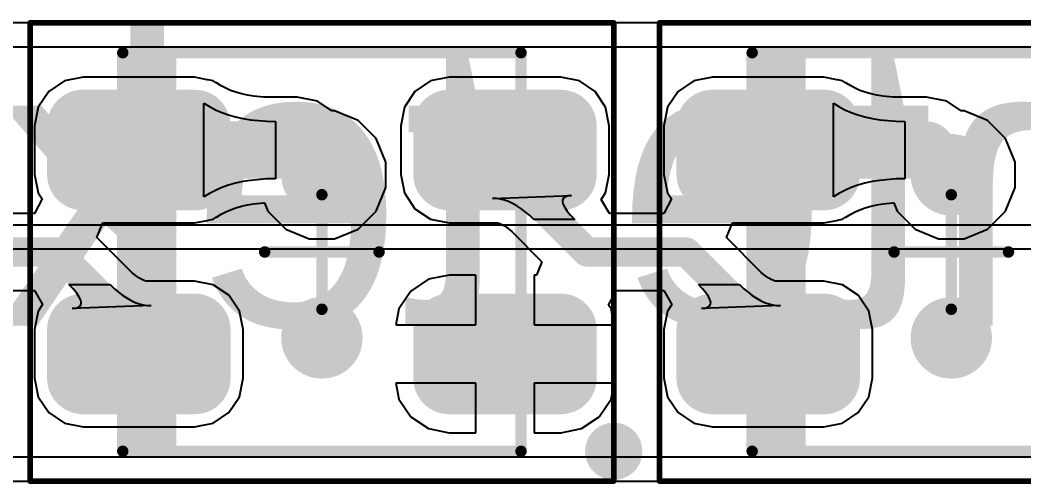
# Model space of a CAD drawing. Header units: millimetres. Extents: x 0 to 168, y 0 to 109.
# Drawn here: x 123.01 to 131.78, y 55.14 to 59.19 of the extents above; entities that cross this region are included whole.
import ezdxf

# ---------------------------------------------------------------- set-up
doc = ezdxf.new("R2010")
doc.units = ezdxf.units.MM
for name, color, linetype in [('BottomLayer', 5, 'Continuous'), ('BottomOverlay', 54, 'Continuous'), ('Mechanical13', 56, 'Continuous'), ('Mechanical15', 56, 'Continuous'), ('MultiLayer', 9, 'Continuous'), ('TopLayer', 1, 'Continuous'), ('TopOverlay', 2, 'Continuous'), ('TopPaste', 8, 'Continuous'), ('TopSolder', 216, 'Continuous'), ('ViaHoleLayer', 16, 'Continuous')]:
    doc.layers.add(name, color=color, linetype=linetype)
doc.styles.add('Comic Sans MS', font='comic.ttf', dxfattribs={"height": 0.2})

# ---------------------------------------------------------------- blocks, each defined once
blk = doc.blocks.new('WS2812B_M____135')
at = {"layer": 'Mechanical13'}
blk.add_hatch(color=56, dxfattribs=at).paths.add_polyline_path([(-1.74, -1.74), (-1.2719, -1.74), (-1.2719, 1.74), (-1.74, 1.74)])
at = {"layer": 'TopLayer'}
h = blk.add_hatch(color=1, dxfattribs=at)
edge = h.paths.add_edge_path()
edge.add_arc((-2.0875, 0.6776), 0.2125, 180, 270)
edge.add_line((-2.0875, 0.4651), (-1.1125, 0.4651))
edge.add_arc((-1.1125, 0.6776), 0.2125, 270, 360)
edge.add_line((-0.9, 0.6776), (-0.9, 1.1026))
edge.add_arc((-1.1125, 1.1026), 0.2125, 0, 90)
edge.add_line((-1.1125, 1.3151), (-2.0875, 1.3151))
edge.add_arc((-2.0875, 1.1026), 0.2125, 90, 180)
edge.add_line((-2.3, 1.1026), (-2.3, 0.6776))
h = blk.add_hatch(color=1, dxfattribs=at)
edge = h.paths.add_edge_path()
edge.add_arc((1.1125, 0.6775), 0.2125, 180, 270)
edge.add_line((1.1125, 0.465), (2.0875, 0.465))
edge.add_arc((2.0875, 0.6775), 0.2125, 270, 360)
edge.add_line((2.3, 0.6775), (2.3, 1.1025))
edge.add_arc((2.0875, 1.1025), 0.2125, 0, 90)
edge.add_line((2.0875, 1.315), (1.1125, 1.315))
edge.add_arc((1.1125, 1.1025), 0.2125, 90, 180)
edge.add_line((0.9, 1.1025), (0.9, 0.6775))
h = blk.add_hatch(color=1, dxfattribs=at)
edge = h.paths.add_edge_path()
edge.add_arc((-2.0875, -1.1025), 0.2125, 180, 270)
edge.add_line((-2.0875, -1.315), (-1.1125, -1.315))
edge.add_arc((-1.1125, -1.1025), 0.2125, 270, 360)
edge.add_line((-0.9, -1.1025), (-0.9, -0.6775))
edge.add_arc((-1.1125, -0.6775), 0.2125, 0, 90)
edge.add_line((-1.1125, -0.465), (-2.0875, -0.465))
edge.add_arc((-2.0875, -0.6775), 0.2125, 90, 180)
edge.add_line((-2.3, -0.6775), (-2.3, -1.1025))
h = blk.add_hatch(color=1, dxfattribs=at)
edge = h.paths.add_edge_path()
edge.add_arc((1.1125, -1.1025), 0.2125, 180, 270)
edge.add_line((1.1125, -1.315), (2.0875, -1.315))
edge.add_arc((2.0875, -1.1025), 0.2125, 270, 360)
edge.add_line((2.3, -1.1025), (2.3, -0.6775))
edge.add_arc((2.0875, -0.6775), 0.2125, 0, 90)
edge.add_line((2.0875, -0.465), (1.1125, -0.465))
edge.add_arc((1.1125, -0.6775), 0.2125, 90, 180)
edge.add_line((0.9, -0.6775), (0.9, -1.1025))
at = {"layer": 'TopPaste'}
h = blk.add_hatch(color=8, dxfattribs=at)
edge = h.paths.add_edge_path()
edge.add_arc((-2.0875, 0.6776), 0.2125, 180, 270)
edge.add_line((-2.0875, 0.4651), (-1.1125, 0.4651))
edge.add_arc((-1.1125, 0.6776), 0.2125, 270, 360)
edge.add_line((-0.9, 0.6776), (-0.9, 1.1026))
edge.add_arc((-1.1125, 1.1026), 0.2125, 0, 90)
edge.add_line((-1.1125, 1.3151), (-2.0875, 1.3151))
edge.add_arc((-2.0875, 1.1026), 0.2125, 90, 180)
edge.add_line((-2.3, 1.1026), (-2.3, 0.6776))
h = blk.add_hatch(color=8, dxfattribs=at)
edge = h.paths.add_edge_path()
edge.add_arc((1.1125, 0.6775), 0.2125, 180, 270)
edge.add_line((1.1125, 0.465), (2.0875, 0.465))
edge.add_arc((2.0875, 0.6775), 0.2125, 270, 360)
edge.add_line((2.3, 0.6775), (2.3, 1.1025))
edge.add_arc((2.0875, 1.1025), 0.2125, 0, 90)
edge.add_line((2.0875, 1.315), (1.1125, 1.315))
edge.add_arc((1.1125, 1.1025), 0.2125, 90, 180)
edge.add_line((0.9, 1.1025), (0.9, 0.6775))
h = blk.add_hatch(color=8, dxfattribs=at)
edge = h.paths.add_edge_path()
edge.add_arc((-2.0875, -1.1025), 0.2125, 180, 270)
edge.add_line((-2.0875, -1.315), (-1.1125, -1.315))
edge.add_arc((-1.1125, -1.1025), 0.2125, 270, 360)
edge.add_line((-0.9, -1.1025), (-0.9, -0.6775))
edge.add_arc((-1.1125, -0.6775), 0.2125, 0, 90)
edge.add_line((-1.1125, -0.465), (-2.0875, -0.465))
edge.add_arc((-2.0875, -0.6775), 0.2125, 90, 180)
edge.add_line((-2.3, -0.6775), (-2.3, -1.1025))
h = blk.add_hatch(color=8, dxfattribs=at)
edge = h.paths.add_edge_path()
edge.add_arc((1.1125, -1.1025), 0.2125, 180, 270)
edge.add_line((1.1125, -1.315), (2.0875, -1.315))
edge.add_arc((2.0875, -1.1025), 0.2125, 270, 360)
edge.add_line((2.3, -1.1025), (2.3, -0.6775))
edge.add_arc((2.0875, -0.6775), 0.2125, 0, 90)
edge.add_line((2.0875, -0.465), (1.1125, -0.465))
edge.add_arc((1.1125, -0.6775), 0.2125, 90, 180)
edge.add_line((0.9, -0.6775), (0.9, -1.1025))
at = {"layer": 'TopSolder'}
h = blk.add_hatch(color=216, dxfattribs=at)
edge = h.paths.add_edge_path()
edge.add_arc((-2.0875, 0.6776), 0.3141, 180, 270)
edge.add_line((-2.0875, 0.3635), (-1.1125, 0.3635))
edge.add_arc((-1.1125, 0.6776), 0.3141, 270, 360)
edge.add_line((-0.7984, 0.6776), (-0.7984, 1.1026))
edge.add_arc((-1.1125, 1.1026), 0.3141, 0, 90)
edge.add_line((-1.1125, 1.4167), (-2.0875, 1.4167))
edge.add_arc((-2.0875, 1.1026), 0.3141, 90, 180)
edge.add_line((-2.4016, 1.1026), (-2.4016, 0.6776))
h = blk.add_hatch(color=216, dxfattribs=at)
edge = h.paths.add_edge_path()
edge.add_arc((1.1125, 0.6775), 0.3141, 180, 270)
edge.add_line((1.1125, 0.3634), (2.0875, 0.3634))
edge.add_arc((2.0875, 0.6775), 0.3141, 270, 360)
edge.add_line((2.4016, 0.6775), (2.4016, 1.1025))
edge.add_arc((2.0875, 1.1025), 0.3141, 0, 90)
edge.add_line((2.0875, 1.4166), (1.1125, 1.4166))
edge.add_arc((1.1125, 1.1025), 0.3141, 90, 180)
edge.add_line((0.7984, 1.1025), (0.7984, 0.6775))
h = blk.add_hatch(color=216, dxfattribs=at)
edge = h.paths.add_edge_path()
edge.add_arc((-2.0875, -1.1025), 0.3141, 180, 270)
edge.add_line((-2.0875, -1.4166), (-1.1125, -1.4166))
edge.add_arc((-1.1125, -1.1025), 0.3141, 270, 360)
edge.add_line((-0.7984, -1.1025), (-0.7984, -0.6775))
edge.add_arc((-1.1125, -0.6775), 0.3141, 0, 90)
edge.add_line((-1.1125, -0.3634), (-2.0875, -0.3634))
edge.add_arc((-2.0875, -0.6775), 0.3141, 90, 180)
edge.add_line((-2.4016, -0.6775), (-2.4016, -1.1025))
h = blk.add_hatch(color=216, dxfattribs=at)
edge = h.paths.add_edge_path()
edge.add_arc((1.1125, -1.1025), 0.3141, 180, 270)
edge.add_line((1.1125, -1.4166), (2.0875, -1.4166))
edge.add_arc((2.0875, -1.1025), 0.3141, 270, 360)
edge.add_line((2.4016, -1.1025), (2.4016, -0.6775))
edge.add_arc((2.0875, -0.6775), 0.3141, 0, 90)
edge.add_line((2.0875, -0.3634), (1.1125, -0.3634))
edge.add_arc((1.1125, -0.6775), 0.3141, 90, 180)
edge.add_line((0.7984, -0.6775), (0.7984, -1.1025))
at = {"layer": 'Mechanical13', "const_width": 0.1}
for points in [[(-1.74, -1.74), (-1.74, 1.74)], [(-1.74, 1.74), (1.74, 1.74)], [(1.74, -1.74), (1.74, 1.74)], [(-1.74, -1.74), (1.74, -1.74)]]:
    blk.add_lwpolyline(points, dxfattribs=at)
at = {"layer": 'Mechanical13', "const_width": 0.05}
for points in [[(-1.765, 1.74, 1), (-1.715, 1.74, 1)], [(-1.765, 1.74, 1), (-1.715, 1.74, 1)], [(1.715, 1.74, 1), (1.765, 1.74, 1)], [(1.715, 1.74, 1), (1.765, 1.74, 1)], [(-1.765, -1.74, 1), (-1.715, -1.74, 1)], [(-1.765, -1.74, 1), (-1.715, -1.74, 1)], [(1.715, -1.74, 1), (1.765, -1.74, 1)], [(1.715, -1.74, 1), (1.765, -1.74, 1)]]:
    blk.add_lwpolyline(points, format="xyb", close=True, dxfattribs=at)
at = {"layer": 'Mechanical15'}
for points, const_width in [([(-2.55, -2), (-2.55, 2)], 0.05), ([(-2.55, 2), (2.55, 2)], 0.05), ([(2.55, -2), (2.55, 2)], 0.05), ([(0, -0.5), (0, 0.5)], 0.1), ([(-0.5, 0), (0.5, 0)], 0.1), ([(-2.55, -2), (2.55, -2)], 0.05)]:
    blk.add_lwpolyline(points, dxfattribs=dict(at, const_width=const_width))
for points, const_width in [([(-2.5625, 2, 1), (-2.5375, 2, 1)], 0.025), ([(-2.5625, 2, 1), (-2.5375, 2, 1)], 0.025), ([(2.5375, 2, 1), (2.5625, 2, 1)], 0.025), ([(2.5375, 2, 1), (2.5625, 2, 1)], 0.025), ([(-0.025, 0.5, 1), (0.025, 0.5, 1)], 0.05), ([(-0.525, 0, 1), (-0.475, 0, 1)], 0.05), ([(0.475, 0, 1), (0.525, 0, 1)], 0.05), ([(-0.025, -0.5, 1), (0.025, -0.5, 1)], 0.05), ([(-2.5625, -2, 1), (-2.5375, -2, 1)], 0.025), ([(-2.5625, -2, 1), (-2.5375, -2, 1)], 0.025), ([(2.5375, -2, 1), (2.5625, -2, 1)], 0.025), ([(2.5375, -2, 1), (2.5625, -2, 1)], 0.025)]:
    blk.add_lwpolyline(points, format="xyb", close=True, dxfattribs=dict(at, const_width=const_width))
at = {"layer": 'TopOverlay'}
for points, const_width in [([(2.675, -1.74, 1), (2.425, -1.74, 1)], 0.25), ([(2.3625, -1.74, 1), (2.4875, -1.74, 1)], 0.125), ([(2.6125, -1.74, 1), (2.7375, -1.74, 1)], 0.125)]:
    blk.add_lwpolyline(points, format="xyb", close=True, dxfattribs=dict(at, const_width=const_width))
blk = doc.blocks.new('WS2812B_M____136')
at = {"layer": 'Mechanical13'}
blk.add_hatch(color=56, dxfattribs=at).paths.add_polyline_path([(-1.74, -1.74), (-1.2719, -1.74), (-1.2719, 1.74), (-1.74, 1.74)])
at = {"layer": 'TopLayer'}
h = blk.add_hatch(color=1, dxfattribs=at)
edge = h.paths.add_edge_path()
edge.add_arc((-2.0875, 0.6776), 0.2125, 180, 270)
edge.add_line((-2.0875, 0.4651), (-1.1125, 0.4651))
edge.add_arc((-1.1125, 0.6776), 0.2125, 270, 360)
edge.add_line((-0.9, 0.6776), (-0.9, 1.1026))
edge.add_arc((-1.1125, 1.1026), 0.2125, 0, 90)
edge.add_line((-1.1125, 1.3151), (-2.0875, 1.3151))
edge.add_arc((-2.0875, 1.1026), 0.2125, 90, 180)
edge.add_line((-2.3, 1.1026), (-2.3, 0.6776))
h = blk.add_hatch(color=1, dxfattribs=at)
edge = h.paths.add_edge_path()
edge.add_arc((1.1125, 0.6775), 0.2125, 180, 270)
edge.add_line((1.1125, 0.465), (2.0875, 0.465))
edge.add_arc((2.0875, 0.6775), 0.2125, 270, 360)
edge.add_line((2.3, 0.6775), (2.3, 1.1025))
edge.add_arc((2.0875, 1.1025), 0.2125, 0, 90)
edge.add_line((2.0875, 1.315), (1.1125, 1.315))
edge.add_arc((1.1125, 1.1025), 0.2125, 90, 180)
edge.add_line((0.9, 1.1025), (0.9, 0.6775))
h = blk.add_hatch(color=1, dxfattribs=at)
edge = h.paths.add_edge_path()
edge.add_arc((-2.0875, -1.1025), 0.2125, 180, 270)
edge.add_line((-2.0875, -1.315), (-1.1125, -1.315))
edge.add_arc((-1.1125, -1.1025), 0.2125, 270, 360)
edge.add_line((-0.9, -1.1025), (-0.9, -0.6775))
edge.add_arc((-1.1125, -0.6775), 0.2125, 0, 90)
edge.add_line((-1.1125, -0.465), (-2.0875, -0.465))
edge.add_arc((-2.0875, -0.6775), 0.2125, 90, 180)
edge.add_line((-2.3, -0.6775), (-2.3, -1.1025))
h = blk.add_hatch(color=1, dxfattribs=at)
edge = h.paths.add_edge_path()
edge.add_arc((1.1125, -1.1025), 0.2125, 180, 270)
edge.add_line((1.1125, -1.315), (2.0875, -1.315))
edge.add_arc((2.0875, -1.1025), 0.2125, 270, 360)
edge.add_line((2.3, -1.1025), (2.3, -0.6775))
edge.add_arc((2.0875, -0.6775), 0.2125, 0, 90)
edge.add_line((2.0875, -0.465), (1.1125, -0.465))
edge.add_arc((1.1125, -0.6775), 0.2125, 90, 180)
edge.add_line((0.9, -0.6775), (0.9, -1.1025))
at = {"layer": 'TopPaste'}
h = blk.add_hatch(color=8, dxfattribs=at)
edge = h.paths.add_edge_path()
edge.add_arc((-2.0875, 0.6776), 0.2125, 180, 270)
edge.add_line((-2.0875, 0.4651), (-1.1125, 0.4651))
edge.add_arc((-1.1125, 0.6776), 0.2125, 270, 360)
edge.add_line((-0.9, 0.6776), (-0.9, 1.1026))
edge.add_arc((-1.1125, 1.1026), 0.2125, 0, 90)
edge.add_line((-1.1125, 1.3151), (-2.0875, 1.3151))
edge.add_arc((-2.0875, 1.1026), 0.2125, 90, 180)
edge.add_line((-2.3, 1.1026), (-2.3, 0.6776))
h = blk.add_hatch(color=8, dxfattribs=at)
edge = h.paths.add_edge_path()
edge.add_arc((1.1125, 0.6775), 0.2125, 180, 270)
edge.add_line((1.1125, 0.465), (2.0875, 0.465))
edge.add_arc((2.0875, 0.6775), 0.2125, 270, 360)
edge.add_line((2.3, 0.6775), (2.3, 1.1025))
edge.add_arc((2.0875, 1.1025), 0.2125, 0, 90)
edge.add_line((2.0875, 1.315), (1.1125, 1.315))
edge.add_arc((1.1125, 1.1025), 0.2125, 90, 180)
edge.add_line((0.9, 1.1025), (0.9, 0.6775))
h = blk.add_hatch(color=8, dxfattribs=at)
edge = h.paths.add_edge_path()
edge.add_arc((-2.0875, -1.1025), 0.2125, 180, 270)
edge.add_line((-2.0875, -1.315), (-1.1125, -1.315))
edge.add_arc((-1.1125, -1.1025), 0.2125, 270, 360)
edge.add_line((-0.9, -1.1025), (-0.9, -0.6775))
edge.add_arc((-1.1125, -0.6775), 0.2125, 0, 90)
edge.add_line((-1.1125, -0.465), (-2.0875, -0.465))
edge.add_arc((-2.0875, -0.6775), 0.2125, 90, 180)
edge.add_line((-2.3, -0.6775), (-2.3, -1.1025))
h = blk.add_hatch(color=8, dxfattribs=at)
edge = h.paths.add_edge_path()
edge.add_arc((1.1125, -1.1025), 0.2125, 180, 270)
edge.add_line((1.1125, -1.315), (2.0875, -1.315))
edge.add_arc((2.0875, -1.1025), 0.2125, 270, 360)
edge.add_line((2.3, -1.1025), (2.3, -0.6775))
edge.add_arc((2.0875, -0.6775), 0.2125, 0, 90)
edge.add_line((2.0875, -0.465), (1.1125, -0.465))
edge.add_arc((1.1125, -0.6775), 0.2125, 90, 180)
edge.add_line((0.9, -0.6775), (0.9, -1.1025))
at = {"layer": 'TopSolder'}
h = blk.add_hatch(color=216, dxfattribs=at)
edge = h.paths.add_edge_path()
edge.add_arc((-2.0875, 0.6776), 0.3141, 180, 270)
edge.add_line((-2.0875, 0.3635), (-1.1125, 0.3635))
edge.add_arc((-1.1125, 0.6776), 0.3141, 270, 360)
edge.add_line((-0.7984, 0.6776), (-0.7984, 1.1026))
edge.add_arc((-1.1125, 1.1026), 0.3141, 0, 90)
edge.add_line((-1.1125, 1.4167), (-2.0875, 1.4167))
edge.add_arc((-2.0875, 1.1026), 0.3141, 90, 180)
edge.add_line((-2.4016, 1.1026), (-2.4016, 0.6776))
h = blk.add_hatch(color=216, dxfattribs=at)
edge = h.paths.add_edge_path()
edge.add_arc((1.1125, 0.6775), 0.3141, 180, 270)
edge.add_line((1.1125, 0.3634), (2.0875, 0.3634))
edge.add_arc((2.0875, 0.6775), 0.3141, 270, 360)
edge.add_line((2.4016, 0.6775), (2.4016, 1.1025))
edge.add_arc((2.0875, 1.1025), 0.3141, 0, 90)
edge.add_line((2.0875, 1.4166), (1.1125, 1.4166))
edge.add_arc((1.1125, 1.1025), 0.3141, 90, 180)
edge.add_line((0.7984, 1.1025), (0.7984, 0.6775))
h = blk.add_hatch(color=216, dxfattribs=at)
edge = h.paths.add_edge_path()
edge.add_arc((-2.0875, -1.1025), 0.3141, 180, 270)
edge.add_line((-2.0875, -1.4166), (-1.1125, -1.4166))
edge.add_arc((-1.1125, -1.1025), 0.3141, 270, 360)
edge.add_line((-0.7984, -1.1025), (-0.7984, -0.6775))
edge.add_arc((-1.1125, -0.6775), 0.3141, 0, 90)
edge.add_line((-1.1125, -0.3634), (-2.0875, -0.3634))
edge.add_arc((-2.0875, -0.6775), 0.3141, 90, 180)
edge.add_line((-2.4016, -0.6775), (-2.4016, -1.1025))
h = blk.add_hatch(color=216, dxfattribs=at)
edge = h.paths.add_edge_path()
edge.add_arc((1.1125, -1.1025), 0.3141, 180, 270)
edge.add_line((1.1125, -1.4166), (2.0875, -1.4166))
edge.add_arc((2.0875, -1.1025), 0.3141, 270, 360)
edge.add_line((2.4016, -1.1025), (2.4016, -0.6775))
edge.add_arc((2.0875, -0.6775), 0.3141, 0, 90)
edge.add_line((2.0875, -0.3634), (1.1125, -0.3634))
edge.add_arc((1.1125, -0.6775), 0.3141, 90, 180)
edge.add_line((0.7984, -0.6775), (0.7984, -1.1025))
at = {"layer": 'Mechanical13', "const_width": 0.1}
for points in [[(-1.74, -1.74), (-1.74, 1.74)], [(-1.74, 1.74), (1.74, 1.74)], [(1.74, -1.74), (1.74, 1.74)], [(-1.74, -1.74), (1.74, -1.74)]]:
    blk.add_lwpolyline(points, dxfattribs=at)
at = {"layer": 'Mechanical13', "const_width": 0.05}
for points in [[(-1.765, 1.74, 1), (-1.715, 1.74, 1)], [(-1.765, 1.74, 1), (-1.715, 1.74, 1)], [(1.715, 1.74, 1), (1.765, 1.74, 1)], [(1.715, 1.74, 1), (1.765, 1.74, 1)], [(-1.765, -1.74, 1), (-1.715, -1.74, 1)], [(-1.765, -1.74, 1), (-1.715, -1.74, 1)], [(1.715, -1.74, 1), (1.765, -1.74, 1)], [(1.715, -1.74, 1), (1.765, -1.74, 1)]]:
    blk.add_lwpolyline(points, format="xyb", close=True, dxfattribs=at)
at = {"layer": 'Mechanical15'}
for points, const_width in [([(-2.55, -2), (-2.55, 2)], 0.05), ([(-2.55, 2), (2.55, 2)], 0.05), ([(2.55, -2), (2.55, 2)], 0.05), ([(0, -0.5), (0, 0.5)], 0.1), ([(-0.5, 0), (0.5, 0)], 0.1), ([(-2.55, -2), (2.55, -2)], 0.05)]:
    blk.add_lwpolyline(points, dxfattribs=dict(at, const_width=const_width))
for points, const_width in [([(-2.5625, 2, 1), (-2.5375, 2, 1)], 0.025), ([(-2.5625, 2, 1), (-2.5375, 2, 1)], 0.025), ([(2.5375, 2, 1), (2.5625, 2, 1)], 0.025), ([(2.5375, 2, 1), (2.5625, 2, 1)], 0.025), ([(-0.025, 0.5, 1), (0.025, 0.5, 1)], 0.05), ([(-0.525, 0, 1), (-0.475, 0, 1)], 0.05), ([(0.475, 0, 1), (0.525, 0, 1)], 0.05), ([(-0.025, -0.5, 1), (0.025, -0.5, 1)], 0.05), ([(-2.5625, -2, 1), (-2.5375, -2, 1)], 0.025), ([(-2.5625, -2, 1), (-2.5375, -2, 1)], 0.025), ([(2.5375, -2, 1), (2.5625, -2, 1)], 0.025), ([(2.5375, -2, 1), (2.5625, -2, 1)], 0.025)]:
    blk.add_lwpolyline(points, format="xyb", close=True, dxfattribs=dict(at, const_width=const_width))
at = {"layer": 'TopOverlay'}
for points, const_width in [([(2.675, -1.74, 1), (2.425, -1.74, 1)], 0.25), ([(2.3625, -1.74, 1), (2.4875, -1.74, 1)], 0.125), ([(2.6125, -1.74, 1), (2.7375, -1.74, 1)], 0.125)]:
    blk.add_lwpolyline(points, format="xyb", close=True, dxfattribs=dict(at, const_width=const_width))

msp = doc.modelspace()

# ---------------------------------------------------------------- hatches: boundary and pattern name
at = {"layer": 'BottomLayer'}
h = msp.add_hatch(color=5, dxfattribs=at)
edge = h.paths.add_edge_path()
edge.add_arc((125.649, 57.8442), 0.3556, 0, 360)
h = msp.add_hatch(color=5, dxfattribs=at)
edge = h.paths.add_edge_path()
edge.add_arc((131.149, 57.8442), 0.3556, 0, 360)
h = msp.add_hatch(color=5, dxfattribs=at)
edge = h.paths.add_edge_path()
edge.add_arc((125.649, 56.42), 0.3556, 0, 360)
h = msp.add_hatch(color=5, dxfattribs=at)
edge = h.paths.add_edge_path()
edge.add_arc((131.149, 56.42), 0.3556, 0, 360)
at = {"layer": 'TopLayer'}
h = msp.add_hatch(color=1, dxfattribs=at)
edge = h.paths.add_edge_path()
edge.add_arc((125.649, 57.8442), 0.3556, 0, 360)
h = msp.add_hatch(color=1, dxfattribs=at)
edge = h.paths.add_edge_path()
edge.add_arc((131.149, 57.8442), 0.3556, 0, 360)
h = msp.add_hatch(color=1, dxfattribs=at)
edge = h.paths.add_edge_path()
edge.add_arc((125.649, 56.42), 0.3556, 0, 360)
h = msp.add_hatch(color=1, dxfattribs=at)
edge = h.paths.add_edge_path()
edge.add_arc((131.149, 56.42), 0.3556, 0, 360)
at = {"layer": 'ViaHoleLayer'}
h = msp.add_hatch(color=16, dxfattribs=at)
edge = h.paths.add_edge_path()
edge.add_arc((125.649, 57.8442), 0.2, 0, 360)
h = msp.add_hatch(color=16, dxfattribs=at)
edge = h.paths.add_edge_path()
edge.add_arc((131.149, 57.8442), 0.2, 0, 360)
h = msp.add_hatch(color=16, dxfattribs=at)
edge = h.paths.add_edge_path()
edge.add_arc((125.649, 56.42), 0.2, 0, 360)
h = msp.add_hatch(color=16, dxfattribs=at)
edge = h.paths.add_edge_path()
edge.add_arc((131.149, 56.42), 0.2, 0, 360)

# ---------------------------------------------------------------- linework, layer by layer
at = {"layer": 'BottomLayer'}
for p, q in [((114.8252, 58.9628), (146.4729, 58.9628)), ((148.971, 57.404), (112.268, 57.404)), ((114.0005, 57.1968), (148.2549, 57.1968)), ((146.4585, 55.3772), (114.8108, 55.3772))]:
    msp.add_line(p, q, dxfattribs=at)
at = {"layer": 'MultiLayer'}
for p, q in [((146.399, 59.17), (114.899, 59.17)), ((114.8846, 55.17), (146.3846, 55.17))]:
    msp.add_line(p, q, dxfattribs=at)
at = {"layer": 'TopLayer'}
for p, q in [((114.8252, 58.9628), (146.4729, 58.9628)), ((123.5615, 58.6964), (123.3993, 58.6641)), ((124.5365, 58.6964), (123.5615, 58.6964)), ((124.6477, 58.6743), (124.5365, 58.6964)), ((126.7615, 58.6963), (126.5993, 58.6641)), ((127.7365, 58.6963), (126.7615, 58.6963)), ((127.8987, 58.6641), (127.7365, 58.6963)), ((129.0615, 58.6964), (128.8993, 58.6641)), ((130.0365, 58.6964), (129.0615, 58.6964)), ((130.1477, 58.6743), (130.0365, 58.6964)), ((123.3993, 58.6641), (123.2618, 58.5723)), ((124.6511, 58.6744), (124.6477, 58.6743)), ((124.6558, 58.6727), (124.6511, 58.6744)), ((124.6987, 58.6641), (124.6558, 58.6727)), ((124.7237, 58.6475), (124.6987, 58.6641)), ((124.7269, 58.6463), (124.7237, 58.6475)), ((124.7698, 58.6198), (124.7269, 58.6463)), ((124.809, 58.5994), (124.7698, 58.6198)), ((124.8512, 58.5811), (124.809, 58.5994)), ((126.5993, 58.6641), (126.4618, 58.5722)), ((128.0362, 58.5722), (127.8987, 58.6641)), ((128.8993, 58.6641), (128.7618, 58.5723)), ((130.1511, 58.6744), (130.1477, 58.6743)), ((130.1558, 58.6727), (130.1511, 58.6744)), ((130.1987, 58.6641), (130.1558, 58.6727)), ((130.2237, 58.6475), (130.1987, 58.6641)), ((130.2269, 58.6463), (130.2237, 58.6475)), ((130.2698, 58.6198), (130.2269, 58.6463)), ((130.309, 58.5994), (130.2698, 58.6198)), ((130.3512, 58.5811), (130.309, 58.5994)), ((123.2618, 58.5723), (123.17, 58.4348)), ((124.8966, 58.5649), (124.8512, 58.5811)), ((124.9454, 58.5508), (124.8966, 58.5649)), ((124.9977, 58.539), (124.9454, 58.5508)), ((125.0511, 58.5301), (124.9977, 58.539)), ((125.1395, 58.5221), (125.0511, 58.5301)), ((125.4332, 58.5221), (125.1395, 58.5221)), ((125.61, 58.487), (125.4332, 58.5221)), ((125.4332, 58.5221), (125.4332, 58.5221)), ((126.4618, 58.5722), (126.37, 58.4347)), ((128.1281, 58.4347), (128.0362, 58.5722)), ((128.7618, 58.5723), (128.67, 58.4348)), ((130.3966, 58.5649), (130.3512, 58.5811)), ((130.4454, 58.5508), (130.3966, 58.5649)), ((130.4977, 58.539), (130.4454, 58.5508)), ((130.5511, 58.5301), (130.4977, 58.539)), ((130.6395, 58.5221), (130.5511, 58.5301)), ((130.9332, 58.5221), (130.6395, 58.5221)), ((131.11, 58.487), (130.9332, 58.5221)), ((130.9332, 58.5221), (130.9332, 58.5221)), ((123.17, 58.4348), (123.1377, 58.2726)), ((124.6183, 57.6503), (124.6183, 58.4699)), ((124.6183, 58.4699), (124.6676, 58.4395)), ((124.6676, 58.4395), (124.7198, 58.4123)), ((125.7357, 58.403), (125.61, 58.487)), ((126.37, 58.4347), (126.3377, 58.2725)), ((128.1604, 58.2725), (128.1281, 58.4347)), ((128.67, 58.4348), (128.6377, 58.2726)), ((130.1183, 57.6503), (130.1183, 58.4699)), ((130.1183, 58.4699), (130.1676, 58.4395)), ((130.1676, 58.4395), (130.2198, 58.4123)), ((131.2357, 58.403), (131.11, 58.487)), ((124.7198, 58.4123), (124.7749, 58.3884)), ((124.7749, 58.3884), (124.833, 58.3676)), ((124.833, 58.3676), (124.8939, 58.35)), ((124.8939, 58.35), (124.9578, 58.3356)), ((124.9578, 58.3356), (125.0247, 58.3244)), ((125.7602, 58.403), (125.7357, 58.403)), ((125.9656, 58.3179), (125.7602, 58.403)), ((130.2198, 58.4123), (130.2749, 58.3884)), ((130.2749, 58.3884), (130.333, 58.3676)), ((130.333, 58.3676), (130.3939, 58.35)), ((130.3939, 58.35), (130.4578, 58.3356)), ((130.4578, 58.3356), (130.5247, 58.3244)), ((131.2602, 58.403), (131.2357, 58.403)), ((131.4656, 58.3179), (131.2602, 58.403)), ((123.1377, 58.2726), (123.1377, 57.8476)), ((125.0247, 58.3244), (125.1671, 58.3117)), ((125.1671, 58.3117), (125.2426, 58.3101)), ((125.2426, 58.3101), (125.2426, 57.8101)), ((126.1228, 58.1607), (125.9656, 58.3179)), ((126.3377, 58.2725), (126.3377, 57.8475)), ((128.1604, 57.8475), (128.1604, 58.2725)), ((128.6377, 58.2726), (128.6377, 57.8476)), ((130.5247, 58.3244), (130.6671, 58.3117)), ((130.6671, 58.3117), (130.7426, 58.3101)), ((130.7426, 58.3101), (130.7426, 57.8101)), ((131.6228, 58.1607), (131.4656, 58.3179)), ((126.2078, 57.9554), (126.1228, 58.1607)), ((131.7078, 57.9554), (131.6228, 58.1607)), ((126.2078, 57.7331), (126.2078, 57.9554)), ((131.7078, 57.7331), (131.7078, 57.9554)), ((123.1377, 57.8476), (123.17, 57.6854)), ((125.2426, 57.8101), (125.167, 57.8085)), ((126.3377, 57.8475), (126.37, 57.6853)), ((128.1281, 57.6853), (128.1604, 57.8475)), ((128.6377, 57.8476), (128.67, 57.6854)), ((130.7426, 57.8101), (130.667, 57.8085)), ((124.7749, 57.7318), (124.7198, 57.7078)), ((124.833, 57.7525), (124.7749, 57.7318)), ((124.8939, 57.7701), (124.833, 57.7525)), ((124.9578, 57.7845), (124.8939, 57.7701)), ((125.0246, 57.7957), (124.9578, 57.7845)), ((125.167, 57.8085), (125.0246, 57.7957)), ((126.1228, 57.5277), (126.2078, 57.7331)), ((130.2749, 57.7318), (130.2198, 57.7078)), ((130.333, 57.7525), (130.2749, 57.7318)), ((130.3939, 57.7701), (130.333, 57.7525)), ((130.4578, 57.7845), (130.3939, 57.7701)), ((130.5246, 57.7957), (130.4578, 57.7845)), ((130.667, 57.8085), (130.5246, 57.7957)), ((131.6228, 57.5277), (131.7078, 57.7331)), ((123.17, 57.6854), (123.2045, 57.6337)), ((124.6676, 57.6806), (124.6183, 57.6503)), ((124.7198, 57.7078), (124.6676, 57.6806)), ((126.37, 57.6853), (126.4618, 57.5478)), ((127.1409, 57.637), (127.8314, 57.6626)), ((127.1751, 57.6363), (127.1409, 57.637)), ((127.2097, 57.6317), (127.1751, 57.6363)), ((127.7609, 57.6412), (127.7524, 57.6262)), ((127.7769, 57.6522), (127.7609, 57.6412)), ((127.8004, 57.6594), (127.7769, 57.6522)), ((127.8314, 57.6626), (127.8004, 57.6594)), ((128.0898, 57.628), (128.1281, 57.6853)), ((128.67, 57.6854), (128.7045, 57.6337)), ((130.1676, 57.6806), (130.1183, 57.6503)), ((130.2198, 57.7078), (130.1676, 57.6806)), ((123.2045, 57.6337), (123.1366, 57.5067)), ((124.8512, 57.539), (124.8966, 57.5553)), ((124.8966, 57.5553), (124.9454, 57.5693)), ((124.9454, 57.5693), (124.9977, 57.5811)), ((124.9977, 57.5811), (125.0511, 57.59)), ((125.0511, 57.59), (125.1395, 57.598)), ((125.1395, 57.598), (125.1462, 57.598)), ((125.1462, 57.598), (125.1753, 57.5277)), ((126.4618, 57.5478), (126.5993, 57.4559)), ((127.2447, 57.6232), (127.2097, 57.6317)), ((127.2801, 57.6108), (127.2447, 57.6232)), ((127.3158, 57.5945), (127.2801, 57.6108)), ((127.3519, 57.5743), (127.3158, 57.5945)), ((127.3884, 57.5501), (127.3519, 57.5743)), ((127.4252, 57.5221), (127.3884, 57.5501)), ((127.7524, 57.6262), (127.7514, 57.6073)), ((127.7514, 57.6073), (127.758, 57.5845)), ((127.758, 57.5845), (127.772, 57.5579)), ((127.772, 57.5579), (127.7936, 57.5272)), ((128.1615, 57.5067), (128.0898, 57.628)), ((128.7045, 57.6337), (128.6366, 57.5067)), ((130.3512, 57.539), (130.3966, 57.5553)), ((130.3966, 57.5553), (130.4454, 57.5693)), ((130.4454, 57.5693), (130.4977, 57.5811)), ((130.4977, 57.5811), (130.5511, 57.59)), ((130.5511, 57.59), (130.6395, 57.598)), ((130.6395, 57.598), (130.6462, 57.598)), ((130.6462, 57.598), (130.6753, 57.5277)), ((123.1366, 57.5067), (122.6615, 57.5067)), ((124.6987, 57.456), (124.7237, 57.4727)), ((124.7237, 57.4727), (124.7269, 57.4739)), ((124.7269, 57.4739), (124.7698, 57.5003)), ((124.7698, 57.5003), (124.809, 57.5207)), ((124.809, 57.5207), (124.8512, 57.539)), ((125.1753, 57.5277), (125.3325, 57.3705)), ((125.9656, 57.3705), (126.1228, 57.5277)), ((127.4625, 57.4902), (127.4252, 57.5221)), ((127.5001, 57.4543), (127.4625, 57.4902)), ((127.7936, 57.5272), (127.8227, 57.4927)), ((127.8227, 57.4927), (127.8593, 57.4543)), ((128.6366, 57.5067), (128.1615, 57.5067)), ((130.1987, 57.456), (130.2237, 57.4727)), ((130.2237, 57.4727), (130.2269, 57.4739)), ((130.2269, 57.4739), (130.2698, 57.5003)), ((130.2698, 57.5003), (130.309, 57.5207)), ((130.309, 57.5207), (130.3512, 57.539)), ((130.6753, 57.5277), (130.8325, 57.3705)), ((131.4656, 57.3705), (131.6228, 57.5277)), ((123.6834, 57.2967), (123.736, 57.4237)), ((123.736, 57.4237), (124.5365, 57.4237)), ((124.5365, 57.4237), (124.6477, 57.4458)), ((124.6477, 57.4458), (124.6511, 57.4457)), ((124.6511, 57.4457), (124.6558, 57.4474)), ((124.6558, 57.4474), (124.6987, 57.456)), ((126.5993, 57.4559), (126.7615, 57.4236)), ((126.7615, 57.4236), (127.1877, 57.4236)), ((127.1877, 57.4236), (127.2026, 57.4184)), ((127.2026, 57.4184), (127.222, 57.4095)), ((127.222, 57.4095), (127.244, 57.3972)), ((127.244, 57.3972), (127.2684, 57.3811)), ((127.2684, 57.3811), (127.295, 57.3609)), ((127.8593, 57.4543), (127.5001, 57.4543)), ((129.1834, 57.2967), (129.236, 57.4237)), ((129.236, 57.4237), (130.0365, 57.4237)), ((130.0365, 57.4237), (130.1477, 57.4458)), ((130.1477, 57.4458), (130.1511, 57.4457)), ((130.1511, 57.4457), (130.1558, 57.4474)), ((130.1558, 57.4474), (130.1987, 57.456)), ((123.9888, 56.9913), (123.6834, 57.2967)), ((125.3325, 57.3705), (125.5379, 57.2854)), ((125.5379, 57.2854), (125.7602, 57.2854)), ((125.7602, 57.2854), (125.9656, 57.3705)), ((127.295, 57.3609), (127.3093, 57.3486)), ((127.3093, 57.3486), (127.5724, 57.0855)), ((129.4888, 56.9913), (129.1834, 57.2967)), ((130.8325, 57.3705), (131.0379, 57.2854)), ((131.0379, 57.2854), (131.2602, 57.2854)), ((131.2602, 57.2854), (131.4656, 57.3705)), ((127.5724, 57.0855), (127.5238, 56.9681)), ((124.0031, 56.9791), (123.9888, 56.9913)), ((124.0296, 56.9589), (124.0031, 56.9791)), ((124.0541, 56.9427), (124.0296, 56.9589)), ((124.0761, 56.9304), (124.0541, 56.9427)), ((126.7615, 56.9681), (126.5795, 56.9319)), ((126.995, 56.9681), (126.7615, 56.9681)), ((126.995, 56.534), (126.995, 56.9681)), ((127.5238, 56.9681), (127.503, 56.9681)), ((127.503, 56.9681), (127.503, 56.534)), ((129.5031, 56.9791), (129.4888, 56.9913)), ((129.5296, 56.9589), (129.5031, 56.9791)), ((129.5541, 56.9427), (129.5296, 56.9589)), ((129.5761, 56.9304), (129.5541, 56.9427)), ((123.4388, 56.8856), (123.798, 56.8856)), ((123.4754, 56.8472), (123.4388, 56.8856)), ((123.5045, 56.8127), (123.4754, 56.8472)), ((123.798, 56.8856), (123.8356, 56.8498)), ((123.8356, 56.8498), (123.8728, 56.8179)), ((124.0955, 56.9216), (124.0761, 56.9304)), ((124.1104, 56.9163), (124.0955, 56.9216)), ((124.5365, 56.9163), (124.1104, 56.9163)), ((124.6987, 56.8841), (124.5365, 56.9163)), ((124.8362, 56.7922), (124.6987, 56.8841)), ((126.5795, 56.9319), (126.4252, 56.8288)), ((128.9388, 56.8856), (129.298, 56.8856)), ((128.9754, 56.8472), (128.9388, 56.8856)), ((129.0045, 56.8127), (128.9754, 56.8472)), ((129.298, 56.8856), (129.3356, 56.8498)), ((129.3356, 56.8498), (129.3728, 56.8179)), ((129.5955, 56.9216), (129.5761, 56.9304)), ((129.6104, 56.9163), (129.5955, 56.9216)), ((130.0365, 56.9163), (129.6104, 56.9163)), ((130.1987, 56.8841), (130.0365, 56.9163)), ((130.3362, 56.7922), (130.1987, 56.8841)), ((122.7226, 56.8333), (123.1366, 56.8333)), ((123.1366, 56.8333), (123.2082, 56.712)), ((123.5261, 56.7821), (123.5045, 56.8127)), ((123.5401, 56.7554), (123.5261, 56.7821)), ((123.8728, 56.8179), (123.9097, 56.7898)), ((123.9097, 56.7898), (123.9462, 56.7657)), ((123.9462, 56.7657), (123.9823, 56.7455)), ((124.9281, 56.6547), (124.8362, 56.7922)), ((126.4252, 56.8288), (126.3221, 56.6745)), ((128.1547, 56.7063), (128.2226, 56.8333)), ((128.2226, 56.8333), (128.6366, 56.8333)), ((128.6366, 56.8333), (128.7082, 56.712)), ((129.0261, 56.7821), (129.0045, 56.8127)), ((129.0401, 56.7554), (129.0261, 56.7821)), ((129.3728, 56.8179), (129.4097, 56.7898)), ((129.4097, 56.7898), (129.4462, 56.7657)), ((129.4462, 56.7657), (129.4823, 56.7455)), ((130.4281, 56.6547), (130.3362, 56.7922)), ((123.2082, 56.712), (123.17, 56.6547)), ((124.1572, 56.703), (123.4666, 56.6773)), ((123.4666, 56.6773), (123.4977, 56.6806)), ((123.4977, 56.6806), (123.5212, 56.6877)), ((123.5212, 56.6877), (123.5372, 56.6988)), ((123.5372, 56.6988), (123.5457, 56.7138)), ((123.5467, 56.7326), (123.5401, 56.7554)), ((123.5457, 56.7138), (123.5467, 56.7326)), ((123.9823, 56.7455), (124.018, 56.7292)), ((124.018, 56.7292), (124.0534, 56.7168)), ((124.0534, 56.7168), (124.0883, 56.7083)), ((124.0883, 56.7083), (124.123, 56.7037)), ((124.123, 56.7037), (124.1572, 56.703)), ((126.3221, 56.6745), (126.2942, 56.534)), ((128.176, 56.6745), (128.1547, 56.7063)), ((128.2039, 56.534), (128.176, 56.6745)), ((128.7082, 56.712), (128.67, 56.6547)), ((129.6572, 56.703), (128.9666, 56.6773)), ((128.9666, 56.6773), (128.9977, 56.6806)), ((128.9977, 56.6806), (129.0212, 56.6877)), ((129.0212, 56.6877), (129.0372, 56.6988)), ((129.0372, 56.6988), (129.0457, 56.7138)), ((129.0467, 56.7326), (129.0401, 56.7554)), ((129.0457, 56.7138), (129.0467, 56.7326)), ((129.4823, 56.7455), (129.518, 56.7292)), ((129.518, 56.7292), (129.5534, 56.7168)), ((129.5534, 56.7168), (129.5883, 56.7083)), ((129.5883, 56.7083), (129.623, 56.7037)), ((129.623, 56.7037), (129.6572, 56.703)), ((123.17, 56.6547), (123.1377, 56.4925)), ((124.9604, 56.4925), (124.9281, 56.6547)), ((128.67, 56.6547), (128.6377, 56.4925)), ((130.4604, 56.4925), (130.4281, 56.6547)), ((126.2942, 56.534), (126.995, 56.534)), ((127.503, 56.534), (128.2039, 56.534)), ((123.1377, 56.4925), (123.1377, 56.0675)), ((124.9604, 56.0675), (124.9604, 56.4925)), ((128.6377, 56.4925), (128.6377, 56.0675)), ((130.4604, 56.0675), (130.4604, 56.4925)), ((123.1377, 56.0675), (123.17, 55.9053)), ((124.9281, 55.9053), (124.9604, 56.0675)), ((128.6377, 56.0675), (128.67, 55.9053)), ((130.4281, 55.9053), (130.4604, 56.0675)), ((126.995, 56.026), (126.2942, 56.026)), ((126.2942, 56.026), (126.3221, 55.8855)), ((126.995, 55.5918), (126.995, 56.026)), ((128.2039, 56.026), (127.503, 56.026)), ((127.503, 56.026), (127.503, 55.5918)), ((128.176, 55.8855), (128.2039, 56.026)), ((123.17, 55.9053), (123.2618, 55.7678)), ((124.8362, 55.7678), (124.9281, 55.9053)), ((126.3221, 55.8855), (126.4252, 55.7312)), ((128.0729, 55.7312), (128.176, 55.8855)), ((128.67, 55.9053), (128.7618, 55.7678)), ((130.3362, 55.7678), (130.4281, 55.9053)), ((123.2618, 55.7678), (123.3993, 55.6759)), ((124.6987, 55.6759), (124.8362, 55.7678)), ((126.4252, 55.7312), (126.5795, 55.628)), ((127.9186, 55.628), (128.0729, 55.7312)), ((128.7618, 55.7678), (128.8993, 55.6759)), ((130.1987, 55.6759), (130.3362, 55.7678)), ((123.3993, 55.6759), (123.5615, 55.6436)), ((123.5615, 55.6436), (124.5365, 55.6436)), ((124.5365, 55.6436), (124.6987, 55.6759)), ((126.5795, 55.628), (126.7615, 55.5918)), ((127.7365, 55.5918), (127.9186, 55.628)), ((128.8993, 55.6759), (129.0615, 55.6436)), ((129.0615, 55.6436), (130.0365, 55.6436)), ((130.0365, 55.6436), (130.1987, 55.6759)), ((126.7615, 55.5918), (126.995, 55.5918)), ((127.503, 55.5918), (127.7365, 55.5918)), ((146.4585, 55.3772), (114.8108, 55.3772))]:
    msp.add_line(p, q, dxfattribs=at)
for points, const_width in [([(124.049, 58.0601), (125.4332, 58.0601)], 0.5), ([(125.4332, 58.0601), (125.649, 57.8442)], 0.5), ([(129.549, 58.0601), (130.9332, 58.0601)], 0.5), ([(130.9332, 58.0601), (131.149, 57.8442)], 0.5), ([(127.074, 58.06), (127.964, 57.17)], 0.254), ([(122.464, 57.17), (123.334, 57.17)], 0.254), ([(123.334, 57.17), (124.224, 56.28)], 0.254), ([(127.964, 57.17), (128.834, 57.17)], 0.254), ([(128.834, 57.17), (129.724, 56.28)], 0.254)]:
    msp.add_lwpolyline(points, dxfattribs=dict(at, const_width=const_width))
for points, const_width in [([(123.924, 58.0601, 1), (124.174, 58.0601, 1)], 0.25), ([(125.3082, 58.0601, 1), (125.5582, 58.0601, 1)], 0.25), ([(125.3082, 58.0601, 1), (125.5582, 58.0601, 1)], 0.25), ([(129.424, 58.0601, 1), (129.674, 58.0601, 1)], 0.25), ([(130.8082, 58.0601, 1), (131.0582, 58.0601, 1)], 0.25), ([(130.8082, 58.0601, 1), (131.0582, 58.0601, 1)], 0.25), ([(127.0105, 58.06, 1), (127.1375, 58.06, 1)], 0.127), ([(125.524, 57.8442, 1), (125.774, 57.8442, 1)], 0.25), ([(131.024, 57.8442, 1), (131.274, 57.8442, 1)], 0.25), ([(123.2705, 57.17, 1), (123.3975, 57.17, 1)], 0.127), ([(123.2705, 57.17, 1), (123.3975, 57.17, 1)], 0.127), ([(127.9005, 57.17, 1), (128.0275, 57.17, 1)], 0.127), ([(127.9005, 57.17, 1), (128.0275, 57.17, 1)], 0.127), ([(128.7705, 57.17, 1), (128.8975, 57.17, 1)], 0.127), ([(128.7705, 57.17, 1), (128.8975, 57.17, 1)], 0.127), ([(124.1605, 56.28, 1), (124.2875, 56.28, 1)], 0.127), ([(129.6605, 56.28, 1), (129.7875, 56.28, 1)], 0.127)]:
    msp.add_lwpolyline(points, format="xyb", close=True, dxfattribs=dict(at, const_width=const_width))

# ---------------------------------------------------------------- block references
at = {"rotation": 360}
for name, p in [('WS2812B_M____136', (125.649, 57.17)), ('WS2812B_M____135', (131.149, 57.17))]:
    msp.add_blockref(name, p, dxfattribs=at)

# ---------------------------------------------------------------- texts
at = {"layer": 'BottomOverlay', "style": 'Comic Sans MS', "text_generation_flag": 2}
msp.add_text('GDK är inte tekfak', height=2.5, rotation=0, dxfattribs=at).set_placement((145.6757, 56.5268))

doc.saveas('drawing.dxf')
